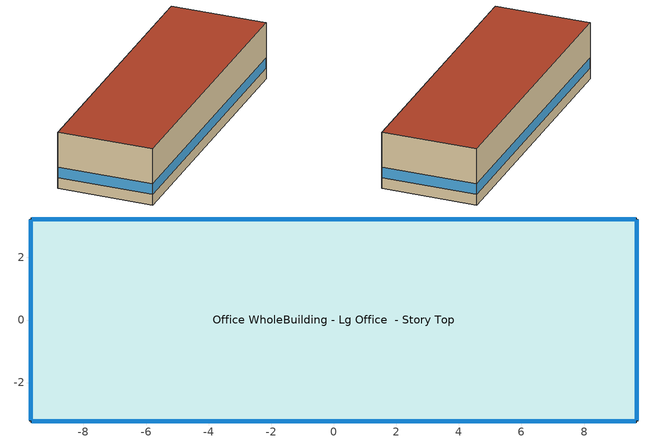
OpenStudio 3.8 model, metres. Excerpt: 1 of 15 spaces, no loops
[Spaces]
Office WholeBuilding - Lg Office  - Story Top
 floor adiabatic (Typical Interior Floor): -9.68,-3.23 -9.68,3.23 9.68,3.23 9.68,-3.23 z47.55
 wall outside: -9.68,3.23 -9.68,-3.23 9.68,-3.23 9.68,3.23 -9.68,3.23 z47.55:51.51
 window (Window U-0.91 SHGC 0.68): -9.68,3.2 -9.68,-3.2 / 9.66,3.23 -9.66,3.23 / -9.66,-3.23 9.66,-3.23 / 9.68,-3.2 9.68,3.2 z48.31:49.03
 roof outside: 9.68,-3.23 9.68,3.23 -9.68,3.23 -9.68,-3.23 z51.51
[Site]
Seward_AK_USA: Latitude {deg}=60.13; Longitude {deg}=-149.42; Time Zone {hr}=-9; Elevation {m}=7; Terrain=City
[Site:WaterMainsTemperature]
Calculation Method=Correlation; Annual Average Outdoor Air Temperature {C}=5.00333; Maximum Difference In Monthly Average Outdoor Air Temperatures {deltaC}=15.74
[SizingPeriod:DesignDay] Barometric Pressure {Pa}=101241; Rain Indicator=No; Snow Indicator=No; Day of Month=21; Daylight Saving Time Indicator=No; Humidity Condition Type=Wetbulb; Dry-Bulb Temperature Range Modifier Type=DefaultMultipliers
Name | Maximum Dry-Bulb Temperature {C} | Daily Dry-Bulb Temperature Range {deltaC} | Wind Speed {m/s} | Wind Direction {deg} | Month | Day Type | Wetbulb or DewPoint at Maximum Dry-Bulb {C} | Solar Model Indicator | ASHRAE Clear Sky Optical Depth for Beam Irradiance | ASHRAE Clear Sky Optical Depth for Diffuse Irradiance | Sky Clearness
Seward Ann Clg .4% Condns DB=>MWB 1 | 21.2 | 5.5 | 5.2 | 310 | 7 | SummerDesignDay | 13.8 | ASHRAETau | 0.312 | 2.389
Seward Ann Clg .4% Condns WB=>MDB 1 | 19 | 5.5 | 5.2 | 310 | 7 | SummerDesignDay | 15.1 | ASHRAETau | 0.312 | 2.389
Seward Ann Htg 99.6% Condns DB 1 | -16.2 | 0 | 8.8 | 20 | 1 | WinterDesignDay | -16.2 | ASHRAEClearSky |  |  | 0
Seward August .4% Condns DB=>MCWB 1 | 22.8 | 6 | 5.2 | 310 | 8 | SummerDesignDay | 15.2 | ASHRAETau | 0.317 | 2.43
Seward October .4% Condns DB=>MCWB 1 | 12.6 | 5.2 | 5.2 | 310 | 10 | SummerDesignDay | 8.9 | ASHRAETau | 0.304 | 2.396
Seward September .4% Condns DB=>MCWB 1 | 18.8 | 6 | 5.2 | 310 | 9 | SummerDesignDay | 12 | ASHRAETau | 0.308 | 2.462
[ClimateZones]
Climate Zone Institution Name 1=ASHRAE; Climate Zone Document Name 1=ANSI/ASHRAE Standard 169; Climate Zone Document Year 1=2006; Climate Zone Value 1=ASHRAE 169-2013-8A
[Building]
ComStock DOE Ref 1980-2004|LargeOffice: North Axis {deg}=180; Default Construction Set=ComStock DOE Ref 1980-2004 - Office - ASHRAE 169-2013-8A; Default Schedule Set=Building Default Schedule Set; Standards Building Type=Office
[Site:GroundTemperature:FCfactorMethod]
January Ground Temperature {C}=-3.1; February Ground Temperature {C}=-17.7; March Ground Temperature {C}=-19.3; April Ground Temperature {C}=-17.6; May Ground Temperature {C}=-15.4; June Ground Temperature {C}=-10.3; July Ground Temperature {C}=0.7; August Ground Temperature {C}=10.6; September Ground Temperature {C}=16; October Ground Temperature {C}=16.9; November Ground Temperature {C}=14.2; December Ground Temperature {C}=6.7
[DefaultConstructionSet]
ComStock DOE Ref 1980-2004 - Office - ASHRAE 169-2013-8A: Default Exterior Surface Constructions=Default Surface Constructions 1; Default Interior Surface Constructions=Default Surface Constructions 2; Default Ground Contact Surface Constructions=Default Surface Constructions 3; Default Exterior SubSurface Constructions=Default Sub Surface Constructions 1; Default Interior SubSurface Constructions=Default Sub Surface Constructions 2; Interior Partition Construction=Typical Interior Partition
[DefaultSurfaceConstructions]
Name | Floor Construction | Wall Construction | Roof Ceiling Construction
Default Surface Constructions 1 | Typical Insulated Exterior Mass Floor | Typical Insulated Exterior Mass Wall R-21.28 | Typical IEAD Roof R-32.26
Default Surface Constructions 2 | Typical Interior Floor | Typical Interior Wall | Typical Interior Ceiling
Default Surface Constructions 3 | Typical Insulated Carpeted 6in Slab Floor | Typical Insulated Basement Mass Wall R-15.87
[Construction]
Typical Insulated Exterior Mass Floor: Typical Insulation R-18.89, 4 in. Normalweight Concrete Floor, Typical Carpet Pad
Typical Insulated Exterior Mass Wall R-21.28: 1IN Stucco, 8IN CONCRETE HW RefBldg, Typical Insulation R-18.89, 1/2IN Gypsum
Typical IEAD Roof R-32.26: Roof Membrane, Typical Insulation R-31.14, Metal Roof Surface
Typical Interior Floor: 100mm Normalweight concrete floor, CP02 CARPET PAD
Typical Interior Wall: G01 13mm gypsum board, G01 13mm gypsum board
Typical Interior Ceiling: CP02 CARPET PAD, 100mm Normalweight concrete floor
Typical Insulated Carpeted 6in Slab Floor: 6 in. Normalweight Concrete Floor, Typical Carpet Pad
Typical Insulated Basement Mass Wall R-15.87: Typical Insulation R-14.32, 8 in. Concrete Block Basement Wall
U 0.52 SHGC 0.615 Simple Glazing Window U-0.52 SHGC 0.49: U 0.52 SHGC 0.615 Simple Glazing U-0.52 SHGC 0.49
U 0.52 SHGC 0.615 Simple Glazing Window U-0.52 SHGC 0.49 1: U 0.52 SHGC 0.615 Simple Glazing U-0.52 SHGC 0.49 1
Typical Insulated Metal Door: F08 Metal surface, Typical Insulation
U 0.88 SHGC 0.16 Sgl Ref-A-L Clr 6mm: REF A CLEAR LO 6MM
Typical Overhead Door: Typical Insulation
Typical Interior Window: Clear 3mm
Typical Interior Door; Typical Interior Partition: G05 25mm wood
InteriorFurnishings 1: Std Wood 6inch 1
Window U-0.91 SHGC 0.68: Simple Glazing Single - No LowE - Clear - Wood
[Material:NoMass] Roughness=Smooth; Thermal Absorptance=0.9; Solar Absorptance=0.7
Name | Thermal Resistance {m2-K/W} | Visible Absorptance
Typical Insulation R-18.89 | 3.32639 | 0.7
Typical Carpet Pad; CP02 CARPET PAD | 0.21648 | 0.8
Typical Insulation R-31.14 | 5.48422 | 0.7
Typical Insulation R-14.32 | 2.5224 | 0.7
Typical Insulation | 0.0282222 | 0.7
[Material] Thermal Absorptance=0.9
Name | Roughness | Thickness {m} | Conductivity {W/m-K} | Density {kg/m3} | Specific Heat {J/kg-K} | Solar Absorptance | Visible Absorptance
4 in. Normalweight Concrete Floor | MediumRough | 0.1016 | 2.31 | 2322 | 832 | 0.7 | 0.7
1IN Stucco | Smooth | 0.0253 | 0.6918 | 1858 | 837 | 0.7 | 0.92
8IN CONCRETE HW RefBldg | Rough | 0.2032 | 1.311 | 2240 | 836.8 | 0.7 | 0.7
1/2IN Gypsum | Smooth | 0.0127 | 0.16 | 784.9 | 830 | 0.4 | 0.4
Roof Membrane | VeryRough | 0.0095 | 0.16 | 1121.29 | 1460 | 0.7 | 0.7
Metal Roof Surface; F08 Metal surface | Smooth | 0.0008 | 45.28 | 7824 | 500 | 0.7 | 0.7
100mm Normalweight concrete floor | MediumRough | 0.1016 | 2.31045 | 2322 | 832.557 | 0.7 | 0.7
G01 13mm gypsum board | Smooth | 0.0127 | 0.160031 | 800.001 | 1090.73 | 0.7 | 0.5
6 in. Normalweight Concrete Floor | MediumRough | 0.1524 | 2.31 | 2322 | 832 | 0.7 | 0.7
8 in. Concrete Block Basement Wall | MediumRough | 0.2032 | 1.326 | 1842 | 912 | 0.7 | 0.7
G05 25mm wood | MediumSmooth | 0.0254 | 0.15 | 608 | 1630 | 0.5 | 0.5
Std Wood 6inch 1 | MediumSmooth | 0.15 | 0.12 | 540 | 1210 | 0.7 | 0.7
[DefaultSubSurfaceConstructions]
Name | Fixed Window Construction | Operable Window Construction | Door Construction | Glass Door Construction | Overhead Door Construction | Tubular Daylight Dome Construction | Tubular Daylight Diffuser Construction
Default Sub Surface Constructions 1 | U 0.52 SHGC 0.615 Simple Glazing Window U-0.52 SHGC 0.49 | U 0.52 SHGC 0.615 Simple Glazing Window U-0.52 SHGC 0.49 1 | Typical Insulated Metal Door | U 0.88 SHGC 0.16 Sgl Ref-A-L Clr 6mm | Typical Overhead Door | Typical Interior Window | Typical Interior Window
Default Sub Surface Constructions 2 | Typical Interior Window | Typical Interior Window | Typical Interior Door
[WindowMaterial:SimpleGlazingSystem]
Name | U-Factor {W/m2-K} | Solar Heat Gain Coefficient | Visible Transmittance
U 0.52 SHGC 0.615 Simple Glazing U-0.52 SHGC 0.49; U 0.52 SHGC 0.615 Simple Glazing U-0.52 SHGC 0.49 1 | 2.9527 | 0.49 | 0.41
Simple Glazing Single - No LowE - Clear - Wood | 5.16722 | 0.683 | 0.723
[WindowMaterial:Glazing] Optical Data Type=SpectralAverage; Infrared Transmittance at Normal Incidence=0; Front Side Infrared Hemispherical Emissivity=0.84; Conductivity {W/m-K}=0.9; Dirt Correction Factor for Solar and Visible Transmittance=1; Solar Diffusing=No
Name | Thickness {m} | Solar Transmittance at Normal Incidence | Front Side Solar Reflectance at Normal Incidence | Back Side Solar Reflectance at Normal Incidence | Visible Transmittance at Normal Incidence | Front Side Visible Reflectance at Normal Incidence | Back Side Visible Reflectance at Normal Incidence | Back Side Infrared Hemispherical Emissivity
REF A CLEAR LO 6MM | 0.006 | 0.066 | 0.341 | 0.493 | 0.08 | 0.41 | 0.37 | 0.4
Clear 3mm | 0.003 | 0.837 | 0.075 | 0.075 | 0.898 | 0.081 | 0.081 | 0.84
[SpaceType]
Office WholeBuilding - Lg Office - ComStock DOE Ref 1980-2004: Default Schedule Set=Office WholeBuilding - Lg Office Schedule Set; Design Specification Outdoor Air Object=Office WholeBuilding - Lg Office Ventilation; Standards Building Type=Office; Standards Space Type=WholeBuilding - Lg Office
[BuildingStory]
Story Top: Nominal Z Coordinate {m}=47.5488; Nominal Floor to Floor Height {m}=3.9624
[Space]
Office WholeBuilding - Lg Office  - Story Top: Space Type=Office WholeBuilding - Lg Office - ComStock DOE Ref 1980-2004; Building Story=Story Top; Thermal Zone=Zone Office WholeBuilding - Lg Office  - Story Top
[ThermalZone]
Zone Office WholeBuilding - Lg Office  - Story Top: Multiplier=1; Thermostat=Office WholeBuilding - Lg Office - ComStock DOE Ref 1980-2004 Thermostat 12; Use Ideal Air Loads=No
[Lights:Definition] Design Level Calculation Method=Watts/Area; Fraction Visible=0.2; Return Air Fraction=0
Name | Watts per Space Floor Area {W/m2} | Fraction Radiant
Office WholeBuilding - Lg Office - ComStock DOE Ref 1980-2004 General Lights Definition | 4.61388 | 0.365
Office WholeBuilding - Lg Office - ComStock DOE Ref 1980-2004 Wall Wash Lights Definition | 1.07152 | 0.165
[ElectricEquipment:Definition]
Office WholeBuilding - Lg Office Elec Equip Definition: Design Level Calculation Method=Watts/Area; Watts per Space Floor Area {W/m2}=8.07293; Fraction Latent=0; Fraction Radiant=0.5; Fraction Lost=0
[ElectricEquipment]
Office WholeBuilding - Lg Office Elec Equip: Electric Equipment Definition=Office WholeBuilding - Lg Office Elec Equip Definition; Space or SpaceType=Office WholeBuilding - Lg Office - ComStock DOE Ref 1980-2004; Schedule=Office BLDG_EQUIP_EndUseData BPR Adjusted
[DesignSpecification:OutdoorAir]
Office WholeBuilding - Lg Office Ventilation: Outdoor Air Method=Sum; Outdoor Air Flow per Person {m3/s-person}=0.00943895
[DefaultScheduleSet]
Name | Number of People Schedule | People Activity Level Schedule | Lighting Schedule | Electric Equipment Schedule | Infiltration Schedule | Hours of Operation Schedule
Office WholeBuilding - Lg Office Schedule Set | Large Office Bldg Occ | Large Office Activity | Office BLDG_LIGHT_EndUseData | Office BLDG_EQUIP_EndUseData | Large Office Infil Quarter On
Building Default Schedule Set |  |  |  |  |  | Building Hours of Operation NonResidential
[People:Definition]
Office WholeBuilding - Lg Office People Definition: Number of People Calculation Method=People/Area; People per Space Floor Area {person/m2}=0.0538196; Fraction Radiant=0.3
[People]
Office WholeBuilding - Lg Office People: People Definition=Office WholeBuilding - Lg Office People Definition; Space or SpaceType=Office WholeBuilding - Lg Office - ComStock DOE Ref 1980-2004; Work Efficiency Schedule=Work Efficiency Schedule; Clothing Insulation Schedule=Clothing Schedule; Air Velocity Schedule=Air Velocity Schedule; Multiplier=1
[Exterior:Lights:Definition]
Name | Design Level {W}
Parking Areas and Drives Def (W/ft^2) | 0.0414577
Building Facades Def (W/ft^2) | 0.2
Main Entries Def (W/ft) | 30
Other Doors Def (W/ft) | 20
[Exterior:Lights] Schedule=Always On Discrete; Control Option=AstronomicalClock
Name | Exterior Lights Definition | Multiplier
Parking Areas and Drives | Parking Areas and Drives Def (W/ft^2) | 28350
Building Facades | Building Facades Def (W/ft^2) | 2203.03
Main Entries | Main Entries Def (W/ft) | 8
Other Doors | Other Doors Def (W/ft) | 1.07692
[ThermostatSetpoint:DualSetpoint]
Office WholeBuilding - Lg Office - ComStock DOE Ref 1980-2004 Thermostat 12: Heating Setpoint Temperature Schedule=Large Office HtgSetp; Cooling Setpoint Temperature Schedule=Large Office ClgSetp
[AvailabilityManager:NightCycle] Applicability Schedule=Always On Discrete; Control Type=CycleOnAny; Thermostat Tolerance {deltaC}=1; Cycling Run Time {s}=1800
Availability Manager Night Cycle 1; Availability Manager Night Cycle 2; Availability Manager Night Cycle 3; Availability Manager Night Cycle 4; Availability Manager Night Cycle 5; Availability Manager Night Cycle 6; Availability Manager Night Cycle 7; Availability Manager Night Cycle 8; Availability Manager Night Cycle 9; Availability Manager Night Cycle 10; Availability Manager Night Cycle 11; Availability Manager Night Cycle 12; Availability Manager Night Cycle 13
[InternalMass:Definition]
Internal Mass Definition 2: Construction=InteriorFurnishings 1; Design Level Calculation Method=SurfaceArea/Area; Surface Area per Space Floor Area=2
[InternalMass]
Office WholeBuilding - Lg Office  - Story Top Mass: Internal Mass Definition=Internal Mass Definition 2; Space or SpaceType=Office WholeBuilding - Lg Office  - Story Top; Multiplier=1
[Lights] Space or SpaceType=Office WholeBuilding - Lg Office - ComStock DOE Ref 1980-2004; Schedule=Office BLDG_LIGHT_EndUseData BPR Adjusted; Fraction Replaceable=1
Name | Lights Definition
Office WholeBuilding - Lg Office - ComStock DOE Ref 1980-2004 General Lighting | Office WholeBuilding - Lg Office - ComStock DOE Ref 1980-2004 General Lights Definition
Office WholeBuilding - Lg Office - ComStock DOE Ref 1980-2004 Wall Wash Lighting | Office WholeBuilding - Lg Office - ComStock DOE Ref 1980-2004 Wall Wash Lights Definition
[SpaceInfiltration:DesignFlowRate] Space or SpaceType=Office WholeBuilding - Lg Office  - Story Top; Design Flow Rate Calculation Method=Flow/ExteriorArea; Flow per Exterior Surface Area {m3/s-m2}=0.00103321; Velocity Term Coefficient=0
Name | Schedule | Constant Term Coefficient | Temperature Term Coefficient | Velocity Squared Term Coefficient
Office WholeBuilding - Lg Office  - Story Top HVAC On Infiltration | Infiltration HVAC On Schedule | -0.0298 | 0.011 | 0.1311
Office WholeBuilding - Lg Office  - Story Top HVAC Off Infiltration | Infiltration HVAC Off Schedule | 0 | 0.0166 | 0.1046
[Schedule:Ruleset]
Name | Default Day Schedule | Summer Design Day Schedule | Winter Design Day Schedule
Clothing Schedule | Clothing Schedule Default Winter Clothes
Air Velocity Schedule | Air Velocity Schedule Default
Work Efficiency Schedule | Work Efficiency Schedule Default
Large Office Bldg Occ | Large Office Bldg Occ Default | Large Office Bldg Occ Summer Design Day | Large Office Bldg Occ Winter Design Day
Large Office Activity | Large Office Activity Default | Large Office Activity Summer Design Day | Large Office Activity Winter Design Day
Office BLDG_LIGHT_EndUseData | Office BLDG_LIGHT_EndUseData Default | Office BLDG_LIGHT_EndUseData Summer Design Day | Office BLDG_LIGHT_EndUseData Winter Design Day
Office BLDG_EQUIP_EndUseData | Office BLDG_EQUIP_EndUseData Default | Office BLDG_EQUIP_EndUseData Summer Design Day | Office BLDG_EQUIP_EndUseData Winter Design Day
Large Office Infil Quarter On | Large Office Infil Quarter On Default | Large Office Infil Quarter On Summer Design Day | Large Office Infil Quarter On Winter Design Day
Large Office HtgSetp | Large Office HtgSetp Default | Schedule Day 7 | Schedule Day 8
Large Office ClgSetp | Large Office ClgSetp Default | Schedule Day 4 | Schedule Day 5
Building Hours of Operation NonResidential | Building Hours of Operation NonResidential Default | Building Hours of Operation NonResidential Summer Design Day | Building Hours of Operation NonResidential Winter Design Day
Office BLDG_LIGHT_EndUseData BPR Adjusted | Office BLDG_LIGHT_EndUseData Default 1 | Office BLDG_LIGHT_EndUseData Summer Design Day 1 | Office BLDG_LIGHT_EndUseData Winter Design Day 1
Office BLDG_EQUIP_EndUseData BPR Adjusted | Office BLDG_EQUIP_EndUseData Default 1 | Office BLDG_EQUIP_EndUseData Summer Design Day 1 | Office BLDG_EQUIP_EndUseData Winter Design Day 1
[Schedule:Day]
Clothing Schedule Default Winter Clothes; Office BLDG_LIGHT_EndUseData Summer Design Day; Office BLDG_EQUIP_EndUseData Summer Design Day; Large Office Infil Quarter On Sun Day; Building Hours of Operation NonResidential Winter Design Day; Building Hours of Operation NonResidential Summer Design Day; Office BLDG_LIGHT_EndUseData Summer Design Day 1; Office BLDG_EQUIP_EndUseData Summer Design Day 1: 24, 0, 1
Clothing Schedule Summer Clothes: 24, 0, 0.5
Air Velocity Schedule Default: 24, 0, 0.2
Work Efficiency Schedule Default; Large Office Bldg Occ Winter Design Day; Office BLDG_LIGHT_EndUseData Winter Design Day; Office BLDG_EQUIP_EndUseData Winter Design Day; Office BLDG_LIGHT_EndUseData Winter Design Day 1; Office BLDG_EQUIP_EndUseData Winter Design Day 1: 24, 0, 0
Large Office Bldg Occ Default: Average, 5, 30, 0, 5, 45, 0.025, 6, 0, 0.05, 6, 15, 0.075, 6, 30, 0.1, 6, 45, 0.125, 7, 0, 0.15, 7, 15, 0.175, 7, 30, 0.2, 7, 45, 0.3875, 8, 0, 0.575, 8, 15, 0.7625, 8, 30, 0.95, 10, 15, 0.95, 10, 30, 0.8375, 10, 45, 0.725, 11, 0, 0.6125, 11, 15, 0.5, 11, 30, 0.6125, 11, 45, 0.725, 12, 0, 0.8375, 12, 15, 0.95, 15, 7, 0.95, 15, 22, 0.614286, 15, 37, 0.528571, 15, 52, 0.442857, 16, 0, 0.4, 16, 30, 0.4, 16, 45, 0.3625, 17, 0, 0.325, 17, 15, 0.2875, 17, 30, 0.25, 17, 45, 0.2125, 18, 0, 0.175, 18, 15, 0.1375, 18, 30, 0.1, 18, 45, 0.09375, 19, 0, 0.0875, 19, 15, 0.08125, 19, 30, 0.075, 19, 45, 0.06875, 20, 0, 0.0625, 20, 15, 0.05625, 20, 30, 0.05, 20, 45, 0.04375, 21, 0, 0.0375, 21, 15, 0.03125, 21, 30, 0.025, 21, 45, 0.01875, 22, 0, 0.0125, 22, 15, 0.00625, 22, 30, 0, 24, 0, 0
Large Office Bldg Occ Sat Day: Average, 2, 0, 0, 2, 15, 0.0125, 2, 30, 0.025, 2, 45, 0.0375, 3, 0, 0.05, 3, 15, 0.0625, 3, 30, 0.075, 3, 45, 0.0875, 4, 0, 0.1, 4, 15, 0.15, 4, 30, 0.2, 4, 45, 0.25, 5, 0, 0.3, 5, 15, 0.35, 5, 30, 0.4, 5, 45, 0.45, 6, 0, 0.5, 13, 45, 0.5, 14, 0, 0.486207, 14, 15, 0.472414, 14, 30, 0.458621, 14, 45, 0.444828, 15, 0, 0.431034, 15, 15, 0.417241, 15, 30, 0.403448, 15, 45, 0.389655, 16, 0, 0.375862, 16, 15, 0.362069, 16, 30, 0.348276, 16, 45, 0.334483, 17, 0, 0.32069, 17, 15, 0.306897, 17, 30, 0.293103, 17, 45, 0.27931, 18, 0, 0.265517, 18, 15, 0.251724, 18, 30, 0.237931, 18, 45, 0.224138, 19, 0, 0.210345, 19, 15, 0.196552, 19, 30, 0.182759, 19, 45, 0.168966, 20, 0, 0.155172, 20, 15, 0.141379, 20, 30, 0.127586, 20, 45, 0.113793, 21, 0, 0.1, 21, 15, 0.0916667, 21, 30, 0.0833333, 21, 45, 0.075, 22, 0, 0.0666667, 22, 15, 0.0583333, 22, 30, 0.05, 22, 45, 0.0416667, 23, 0, 0.0333333, 23, 15, 0.025, 23, 30, 0.0166667, 23, 45, 0.00833333, 24, 0, 0
Large Office Bldg Occ Summer Design Day: 6, 0, 0, 22, 0, 1, 24, 0, 0.05
Large Office Bldg Occ WntrDsn|Sun Day: Average, 5, 0, 0, 24, 0, 0
Large Office Activity Default; autogen Large Office Activity 0_day_sch; autogen Large Office Activity 1_day_sch: Average, 24, 0, 120
Large Office Activity Winter Design Day; Large Office Activity Summer Design Day: 24, 0, 120
Office BLDG_LIGHT_EndUseData Default: Average, 0, 15, 0.0349656, 0, 30, 0.0351593, 0, 45, 0.035353, 1, 0, 0.0355467, 1, 15, 0.0357404, 1, 30, 0.0359341, 1, 45, 0.0361279, 2, 0, 0.0363216, 2, 15, 0.0365153, 2, 30, 0.036709, 2, 45, 0.0401453, 3, 0, 0.0435815, 3, 15, 0.0470177, 3, 30, 0.050454, 3, 45, 0.0476587, 4, 0, 0.0448635, 4, 15, 0.0420683, 4, 30, 0.039273, 4, 45, 0.0396248, 5, 0, 0.0399765, 5, 15, 0.0403283, 5, 30, 0.04068, 5, 45, 0.0519527, 6, 0, 0.0632255, 6, 15, 0.0744983, 6, 30, 0.085771, 6, 45, 0.111016, 7, 0, 0.136262, 7, 15, 0.161507, 7, 30, 0.186752, 7, 45, 0.275585, 8, 0, 0.364419, 8, 15, 0.453253, 8, 30, 0.542086, 8, 45, 0.599833, 9, 0, 0.657579, 9, 15, 0.715326, 9, 30, 0.773073, 9, 45, 0.793114, 10, 0, 0.813154, 10, 15, 0.833195, 10, 22, 0.843215, 10, 37, 0.84084, 10, 52, 0.831679, 11, 7, 0.822519, 11, 15, 0.817939, 11, 30, 0.805464, 11, 45, 0.792989, 12, 0, 0.780514, 12, 15, 0.768039, 12, 30, 0.774076, 12, 45, 0.780114, 13, 0, 0.786151, 13, 15, 0.792188, 13, 30, 0.785442, 13, 45, 0.778695, 14, 0, 0.771949, 14, 15, 0.765202, 14, 30, 0.731357, 14, 45, 0.697513, 15, 0, 0.663668, 15, 7, 0.646746, 15, 22, 0.252883, 15, 37, 0.205881, 15, 52, 0.15888, 16, 0, 0.135379, 16, 15, 0.124392, 16, 30, 0.113405, 16, 45, 0.102417, 17, 0, 0.09143, 17, 15, 0.090147, 17, 30, 0.088864, 17, 45, 0.087581, 18, 0, 0.086298, 18, 15, 0.0865627, 18, 30, 0.0868275, 18, 45, 0.0870922, 19, 0, 0.087357, 19, 15, 0.0872172, 19, 30, 0.0870775, 19, 45, 0.0869377, 20, 0, 0.086798, 20, 15, 0.0785857, 20, 30, 0.0703735, 20, 45, 0.0621613, 21, 0, 0.053949, 21, 15, 0.0527953, 21, 30, 0.0516415, 21, 45, 0.0504877, 22, 0, 0.049334, 22, 15, 0.0454997, 22, 30, 0.0416655, 22, 45, 0.0378312, 23, 0, 0.033997, 23, 15, 0.0341907, 23, 30, 0.0343844, 23, 45, 0.0345781, 24, 0, 0.0347719
Office BLDG_LIGHT_EndUseData Sat Day: Average, 0, 15, 0.0729697, 0, 30, 0.0728332, 0, 45, 0.0726967, 1, 0, 0.0725602, 1, 15, 0.0725451, 1, 30, 0.0725301, 1, 45, 0.0725151, 2, 0, 0.0614451, 2, 15, 0.0618381, 2, 30, 0.0622311, 2, 45, 0.0626241, 3, 0, 0.0630171, 3, 15, 0.0634101, 3, 30, 0.0638031, 3, 45, 0.0629319, 4, 0, 0.0620607, 4, 15, 0.0611895, 4, 30, 0.0603182, 4, 45, 0.0615227, 5, 0, 0.0627271, 5, 15, 0.0639316, 5, 30, 0.065136, 5, 45, 0.0677132, 6, 0, 0.0702904, 6, 15, 0.0728675, 6, 30, 0.0754447, 6, 45, 0.076124, 7, 0, 0.0768032, 7, 15, 0.0774824, 7, 30, 0.0781616, 7, 45, 0.0788409, 8, 0, 0.0795201, 8, 15, 0.0801993, 8, 30, 0.0808785, 8, 45, 0.0815578, 9, 0, 0.082237, 9, 15, 0.0829162, 9, 30, 0.0835954, 9, 45, 0.0842747, 10, 0, 0.0849539, 10, 15, 0.0856331, 10, 30, 0.0863123, 10, 45, 0.0869915, 11, 0, 0.0876708, 11, 15, 0.08835, 11, 30, 0.0890292, 11, 45, 0.0897084, 12, 0, 0.0583105, 12, 15, 0.0583287, 12, 30, 0.058347, 12, 45, 0.0583652, 13, 0, 0.0583834, 13, 15, 0.0584017, 13, 30, 0.0584199, 13, 45, 0.0897084, 14, 0, 0.0895433, 14, 15, 0.0893782, 14, 30, 0.0892131, 14, 45, 0.0890479, 15, 0, 0.0888828, 15, 15, 0.0887177, 15, 30, 0.0885525, 15, 45, 0.0883874, 16, 0, 0.0882223, 16, 15, 0.0880572, 16, 30, 0.087892, 16, 45, 0.0877269, 17, 0, 0.0875618, 17, 15, 0.0873966, 17, 30, 0.0872315, 17, 45, 0.0870664, 18, 0, 0.0869012, 18, 15, 0.0867361, 18, 30, 0.086571, 18, 45, 0.0864059, 19, 0, 0.0862407, 19, 15, 0.0839171, 19, 30, 0.0815934, 19, 45, 0.0792697, 20, 0, 0.076946, 20, 15, 0.0765418, 20, 30, 0.0761376, 20, 45, 0.0757334, 21, 0, 0.0753292, 21, 15, 0.0753076, 21, 30, 0.0752859, 21, 45, 0.0752643, 22, 0, 0.0752426, 22, 15, 0.074558, 22, 30, 0.0738733, 22, 45, 0.0731886, 23, 0, 0.0725039, 23, 15, 0.0726545, 23, 30, 0.0728051, 23, 45, 0.0729556, 24, 0, 0.0725001
Office BLDG_LIGHT_EndUseData Sun Day: Average, 0, 15, 0.063293, 0, 30, 0.0633474, 0, 45, 0.0634351, 1, 0, 0.0635227, 1, 15, 0.0636104, 1, 30, 0.0636981, 1, 45, 0.0637337, 2, 0, 0.0637693, 2, 15, 0.0638049, 2, 30, 0.0638405, 2, 45, 0.0638424, 3, 0, 0.0638443, 3, 15, 0.0638462, 3, 30, 0.063848, 3, 45, 0.0590381, 4, 0, 0.0542281, 4, 15, 0.0494181, 4, 30, 0.0446082, 4, 45, 0.0446483, 5, 0, 0.0446884, 5, 15, 0.0447285, 5, 30, 0.0447686, 5, 45, 0.044401, 6, 0, 0.0440333, 6, 15, 0.0436657, 6, 30, 0.0432981, 6, 45, 0.0433629, 7, 0, 0.0434277, 7, 15, 0.0434925, 7, 30, 0.0435573, 7, 45, 0.0436061, 8, 0, 0.0436549, 8, 15, 0.0437038, 8, 30, 0.0437526, 8, 45, 0.0432045, 9, 0, 0.0426564, 9, 15, 0.0421083, 9, 30, 0.0415602, 9, 45, 0.0416805, 10, 0, 0.0418008, 10, 15, 0.0419211, 10, 30, 0.0420415, 10, 45, 0.0636453, 11, 0, 0.0636536, 11, 15, 0.063662, 11, 30, 0.0636704, 11, 45, 0.0636788, 12, 0, 0.0636872, 12, 15, 0.0636956, 12, 30, 0.063704, 12, 45, 0.0637123, 13, 0, 0.0637207, 13, 15, 0.0637291, 13, 30, 0.0637375, 13, 45, 0.0637459, 14, 0, 0.0637543, 14, 15, 0.0637627, 14, 30, 0.063771, 14, 45, 0.0637794, 15, 0, 0.0637878, 15, 15, 0.0637962, 15, 30, 0.0638046, 15, 45, 0.063813, 16, 0, 0.0638214, 16, 15, 0.0638297, 16, 30, 0.0638381, 16, 45, 0.0638465, 17, 0, 0.0638549, 17, 15, 0.0638633, 17, 30, 0.0638717, 17, 45, 0.0638801, 18, 0, 0.0638884, 18, 15, 0.0638968, 18, 30, 0.0639052, 18, 45, 0.0639136, 19, 0, 0.063922, 19, 15, 0.0639304, 19, 30, 0.0639388, 19, 45, 0.0632904, 20, 0, 0.062642, 20, 15, 0.0619937, 20, 30, 0.0613453, 20, 45, 0.0619392, 21, 0, 0.0625331, 21, 15, 0.063127, 21, 30, 0.0637209, 21, 45, 0.060956, 22, 0, 0.058191, 22, 15, 0.0554261, 22, 30, 0.0526611, 22, 45, 0.0538095, 23, 0, 0.0549578, 23, 15, 0.0561062, 23, 30, 0.0572546, 23, 45, 0.0587778, 24, 0, 0.060301
Office BLDG_EQUIP_EndUseData Default: Average, 0, 15, 0.580457, 0, 30, 0.580429, 0, 45, 0.5804, 1, 0, 0.580371, 1, 15, 0.580343, 1, 30, 0.580314, 1, 45, 0.580286, 2, 0, 0.580257, 2, 15, 0.580229, 2, 30, 0.5802, 2, 45, 0.575925, 3, 0, 0.57165, 3, 15, 0.567375, 3, 30, 0.5631, 3, 45, 0.559075, 4, 0, 0.55505, 4, 15, 0.551025, 4, 30, 0.547, 4, 45, 0.544575, 5, 0, 0.54215, 5, 15, 0.539725, 5, 30, 0.5373, 5, 45, 0.537625, 6, 0, 0.53795, 6, 15, 0.538275, 6, 30, 0.5386, 6, 45, 0.55345, 7, 0, 0.5683, 7, 15, 0.58315, 7, 30, 0.598, 7, 45, 0.6198, 8, 0, 0.6416, 8, 15, 0.6634, 8, 30, 0.6852, 8, 45, 0.7091, 9, 0, 0.733, 9, 15, 0.7569, 9, 30, 0.7808, 9, 45, 0.804971, 10, 0, 0.829143, 10, 15, 0.853314, 10, 22, 0.8654, 10, 37, 0.885329, 10, 52, 0.883957, 11, 7, 0.882586, 11, 15, 0.8819, 11, 30, 0.8666, 11, 45, 0.8513, 12, 0, 0.836, 12, 15, 0.8207, 12, 30, 0.8107, 12, 45, 0.8007, 13, 0, 0.7907, 13, 15, 0.7807, 13, 30, 0.76935, 13, 45, 0.758, 14, 0, 0.74665, 14, 15, 0.7353, 14, 30, 0.7167, 14, 45, 0.6981, 15, 0, 0.6795, 15, 7, 0.6702, 15, 22, 0.593714, 15, 37, 0.582629, 15, 52, 0.571543, 16, 0, 0.566, 16, 15, 0.568025, 16, 30, 0.57005, 16, 45, 0.572075, 17, 0, 0.5741, 17, 15, 0.58375, 17, 30, 0.5934, 17, 45, 0.60305, 18, 0, 0.6127, 18, 15, 0.6241, 18, 30, 0.6355, 18, 45, 0.6469, 19, 0, 0.6583, 19, 15, 0.662075, 19, 30, 0.66585, 19, 45, 0.669625, 20, 0, 0.6734, 20, 15, 0.659798, 20, 30, 0.646195, 20, 45, 0.632593, 21, 0, 0.61899, 21, 15, 0.599167, 21, 30, 0.579345, 21, 45, 0.559523, 22, 0, 0.5397, 22, 15, 0.549925, 22, 30, 0.56015, 22, 45, 0.570375, 23, 0, 0.5806, 23, 15, 0.580571, 23, 30, 0.580543, 23, 45, 0.580514, 24, 0, 0.580486
Office BLDG_EQUIP_EndUseData Sat Day: Average, 0, 15, 0.545236, 0, 30, 0.543852, 0, 45, 0.542468, 1, 0, 0.541084, 1, 15, 0.539701, 1, 30, 0.538317, 1, 45, 0.536933, 2, 0, 0.535549, 2, 15, 0.534166, 2, 30, 0.532782, 2, 45, 0.531398, 3, 0, 0.530014, 3, 15, 0.528631, 3, 30, 0.527247, 3, 45, 0.514419, 4, 0, 0.501591, 4, 15, 0.488764, 4, 30, 0.475936, 4, 45, 0.426457, 5, 0, 0.376979, 5, 15, 0.3275, 5, 30, 0.278022, 5, 45, 0.222391, 6, 0, 0.166761, 6, 15, 0.11113, 6, 30, 0.0554997, 6, 45, 0.0528568, 7, 0, 0.050214, 7, 15, 0.0475712, 7, 30, 0.0449283, 7, 45, 0.0422855, 8, 0, 0.0396426, 8, 15, 0.0369998, 8, 30, 0.0343569, 8, 45, 0.0317141, 9, 0, 0.0290713, 9, 15, 0.0264284, 9, 30, 0.0237856, 9, 45, 0.0211427, 10, 0, 0.0184999, 10, 15, 0.0158571, 10, 30, 0.0132142, 10, 45, 0.0105714, 11, 0, 0.00792853, 11, 15, 0.00528568, 11, 30, 0.00264284, 11, 45, 0, 12, 0, 0.011257, 12, 15, 0.022514, 12, 30, 0.033771, 12, 45, 0.045028, 13, 0, 0.0623062, 13, 15, 0.0795844, 13, 30, 0.0968626, 13, 45, 0.114141, 14, 0, 0.116784, 14, 15, 0.119427, 14, 30, 0.122069, 14, 45, 0.124712, 15, 0, 0.127355, 15, 15, 0.129998, 15, 30, 0.132641, 15, 45, 0.135284, 16, 0, 0.137926, 16, 15, 0.140569, 16, 30, 0.143212, 16, 45, 0.145855, 17, 0, 0.148498, 17, 15, 0.151141, 17, 30, 0.153783, 17, 45, 0.156426, 18, 0, 0.159069, 18, 15, 0.161712, 18, 30, 0.164355, 18, 45, 0.166998, 19, 0, 0.169641, 19, 15, 0.196998, 19, 30, 0.224355, 19, 45, 0.251712, 20, 0, 0.279069, 20, 15, 0.279593, 20, 30, 0.280116, 20, 45, 0.28064, 21, 0, 0.281163, 21, 15, 0.277237, 21, 30, 0.27331, 21, 45, 0.269383, 22, 0, 0.265456, 22, 15, 0.279985, 22, 30, 0.294515, 22, 45, 0.309044, 23, 0, 0.323574, 23, 15, 0.354858, 23, 30, 0.386142, 23, 45, 0.417426, 24, 0, 0.44871
Office BLDG_EQUIP_EndUseData Sun Day: Average, 0, 15, 0.0416449, 0, 30, 0.31276, 0, 45, 0.359443, 1, 0, 0.406126, 1, 15, 0.45281, 1, 30, 0.499493, 1, 45, 0.534195, 2, 0, 0.568896, 2, 15, 0.603598, 2, 30, 0.6383, 2, 45, 0.63759, 3, 0, 0.63688, 3, 15, 0.63617, 3, 30, 0.63546, 3, 45, 0.569722, 4, 0, 0.503984, 4, 15, 0.438245, 4, 30, 0.372507, 4, 45, 0.383397, 5, 0, 0.394287, 5, 15, 0.405177, 5, 30, 0.416067, 5, 45, 0.395831, 6, 0, 0.375596, 6, 15, 0.355361, 6, 30, 0.335125, 6, 45, 0.340805, 7, 0, 0.346485, 7, 15, 0.352166, 7, 30, 0.357846, 7, 45, 0.370803, 8, 0, 0.383761, 8, 15, 0.396719, 8, 30, 0.409676, 8, 45, 0.416777, 9, 0, 0.423877, 9, 15, 0.430977, 9, 30, 0.438077, 9, 45, 0.431953, 10, 0, 0.425829, 10, 15, 0.419705, 10, 30, 0.413581, 10, 45, 0.0462326, 11, 0, 0.0463419, 11, 15, 0.0464511, 11, 30, 0.0465603, 11, 45, 0.0466696, 12, 0, 0.0467788, 12, 15, 0.046888, 12, 30, 0.0469973, 12, 45, 0.0471065, 13, 0, 0.0472157, 13, 15, 0.047325, 13, 30, 0.0474342, 13, 45, 0.0475434, 14, 0, 0.0476527, 14, 15, 0.0477619, 14, 30, 0.0478711, 14, 45, 0.0479804, 15, 0, 0.0480896, 15, 15, 0.0481988, 15, 30, 0.0483081, 15, 45, 0.0484173, 16, 0, 0.0485265, 16, 15, 0.0486358, 16, 30, 0.048745, 16, 45, 0.0488542, 17, 0, 0.0489635, 17, 15, 0.0490727, 17, 30, 0.0491819, 17, 45, 0.0492912, 18, 0, 0.0494004, 18, 15, 0.0495096, 18, 30, 0.0496189, 18, 45, 0.0497281, 19, 0, 0.0498373, 19, 15, 0.0499466, 19, 30, 0.0500558, 19, 45, 0.0386069, 20, 0, 0.0271579, 20, 15, 0.015709, 20, 30, 0.00426007, 20, 45, 0.00319505, 21, 0, 0.00213003, 21, 15, 0.00106502, 21, 30, 0, 21, 45, 0.0113602, 22, 0, 0.0227204, 22, 15, 0.0340805, 22, 30, 0.0454407, 22, 45, 0.0700248, 23, 0, 0.094609, 23, 15, 0.119193, 23, 30, 0.143777, 23, 45, 0.186023, 24, 0, 0.228269
Large Office Infil Quarter On Default; Large Office Infil Quarter On Summer Design Day: 6, 0, 1, 22, 0, 0.25, 24, 0, 1
Large Office Infil Quarter On Winter Design Day; Large Office Infil Quarter On WntrDsn|Sat Day: 6, 0, 1, 18, 0, 0.25, 24, 0, 1
Large Office HtgSetp Default: Average, 6, 0, 18.3333, 19, 30, 20, 24, 0, 18.3333
Large Office HtgSetp Sat Day: Average, 3, 0, 18.3333, 23, 30, 20, 24, 0, 18.3333
Large Office HtgSetp SmrDsn|Sun Day: Average, 5, 0, 18.3333, 24, 0, 18.3333
Large Office ClgSetp Default: Average, 6, 0, 26.1111, 19, 30, 23.3333, 24, 0, 26.1111
Large Office ClgSetp Sat Day: Average, 3, 0, 26.1111, 23, 30, 23.3333, 24, 0, 26.1111
Large Office ClgSetp WntrDsn|Sun Day: Average, 5, 0, 26.1111, 24, 0, 26.1111
Building Hours of Operation NonResidential Default: 8, 0, 0, 17, 30, 1, 24, 0, 0
Building Hours of Operation NonResidential Saturday; Building Hours of Operation NonResidential Sunday: 5, 0, 0, 19, 30, 1, 24, 0, 0
Office BLDG_LIGHT_EndUseData Default 1: No, 0, 15, 0.506333, 0, 30, 0.506413, 0, 45, 0.506494, 1, 0, 0.506575, 1, 15, 0.506656, 1, 30, 0.506736, 1, 45, 0.506817, 2, 0, 0.506898, 2, 15, 0.506979, 2, 30, 0.507059, 2, 45, 0.508492, 3, 0, 0.509924, 3, 15, 0.511356, 3, 30, 0.512788, 3, 45, 0.511623, 4, 0, 0.510458, 4, 15, 0.509293, 4, 30, 0.508128, 4, 45, 0.508275, 5, 0, 0.508421, 5, 15, 0.508568, 5, 30, 0.508715, 5, 45, 0.513413, 6, 0, 0.518112, 6, 15, 0.52281, 6, 30, 0.527509, 6, 45, 0.538031, 7, 0, 0.548553, 7, 15, 0.559076, 7, 30, 0.569598, 7, 45, 0.606624, 8, 0, 0.64365, 8, 15, 0.680677, 8, 30, 0.717703, 8, 45, 0.741772, 9, 0, 0.765841, 9, 15, 0.78991, 9, 30, 0.813979, 9, 45, 0.822332, 10, 0, 0.830685, 10, 15, 0.839038, 10, 22, 0.843215, 10, 37, 0.842225, 10, 52, 0.838407, 11, 7, 0.834589, 11, 15, 0.83268, 11, 30, 0.82748, 11, 45, 0.822281, 12, 0, 0.817081, 12, 15, 0.811881, 12, 30, 0.814398, 12, 45, 0.816914, 13, 0, 0.81943, 13, 15, 0.821947, 13, 30, 0.819135, 13, 45, 0.816323, 14, 0, 0.813511, 14, 15, 0.810699, 14, 30, 0.796592, 14, 45, 0.782486, 15, 0, 0.768379, 15, 7, 0.761326, 15, 22, 0.597162, 15, 37, 0.577571, 15, 52, 0.557981, 16, 0, 0.548186, 16, 15, 0.543606, 16, 30, 0.539026, 16, 45, 0.534447, 17, 0, 0.529867, 17, 15, 0.529333, 17, 30, 0.528798, 17, 45, 0.528263, 18, 0, 0.527728, 18, 15, 0.527839, 18, 30, 0.527949, 18, 45, 0.528059, 19, 0, 0.52817, 19, 15, 0.528111, 19, 30, 0.528053, 19, 45, 0.527995, 20, 0, 0.527937, 20, 15, 0.524514, 20, 30, 0.521091, 20, 45, 0.517668, 21, 0, 0.514245, 21, 15, 0.513764, 21, 30, 0.513283, 21, 45, 0.512802, 22, 0, 0.512322, 22, 15, 0.510723, 22, 30, 0.509125, 22, 45, 0.507527, 23, 0, 0.505929, 23, 15, 0.50601, 23, 30, 0.50609, 23, 45, 0.506171, 24, 0, 0.506252
Office BLDG_EQUIP_EndUseData Default 1: No, 0, 15, 0.109785, 0, 30, 0.109712, 0, 45, 0.109639, 1, 0, 0.109567, 1, 15, 0.109494, 1, 30, 0.109421, 1, 45, 0.109349, 2, 0, 0.109276, 2, 15, 0.109203, 2, 30, 0.109131, 2, 45, 0.0982558, 3, 0, 0.0873809, 3, 15, 0.076506, 3, 30, 0.065631, 3, 45, 0.0553921, 4, 0, 0.0451531, 4, 15, 0.0349142, 4, 30, 0.0246752, 4, 45, 0.0185064, 5, 0, 0.0123376, 5, 15, 0.00616881, 5, 30, 0, 5, 45, 0.000826748, 6, 0, 0.0016535, 6, 15, 0.00248024, 6, 30, 0.00330699, 6, 45, 0.041083, 7, 0, 0.078859, 7, 15, 0.116635, 7, 30, 0.154411, 7, 45, 0.209867, 8, 0, 0.265322, 8, 15, 0.320778, 8, 30, 0.376234, 8, 45, 0.437031, 9, 0, 0.497829, 9, 15, 0.558627, 9, 30, 0.619425, 9, 45, 0.680913, 10, 0, 0.742401, 10, 15, 0.803889, 10, 22, 0.834633, 10, 37, 0.885329, 10, 52, 0.88184, 11, 7, 0.878351, 11, 15, 0.876607, 11, 30, 0.837686, 11, 45, 0.798765, 12, 0, 0.759845, 12, 15, 0.720924, 12, 30, 0.695486, 12, 45, 0.670047, 13, 0, 0.644609, 13, 15, 0.61917, 13, 30, 0.590298, 13, 45, 0.561425, 14, 0, 0.532553, 14, 15, 0.50368, 14, 30, 0.456365, 14, 45, 0.409049, 15, 0, 0.361734, 15, 7, 0.338076, 15, 22, 0.143509, 15, 37, 0.115309, 15, 52, 0.0871083, 16, 0, 0.0730082, 16, 15, 0.0781594, 16, 30, 0.0833107, 16, 45, 0.088462, 17, 0, 0.0936133, 17, 15, 0.118161, 17, 30, 0.142709, 17, 45, 0.167257, 18, 0, 0.191805, 18, 15, 0.220805, 18, 30, 0.249805, 18, 45, 0.278805, 19, 0, 0.307804, 19, 15, 0.317407, 19, 30, 0.32701, 19, 45, 0.336613, 20, 0, 0.346216, 20, 15, 0.311614, 20, 30, 0.277011, 20, 45, 0.242409, 21, 0, 0.207806, 21, 15, 0.157381, 21, 30, 0.106956, 21, 45, 0.0565305, 22, 0, 0.00610521, 22, 15, 0.032116, 22, 30, 0.0581267, 22, 45, 0.0841375, 23, 0, 0.110148, 23, 15, 0.110076, 23, 30, 0.110003, 23, 45, 0.10993, 24, 0, 0.109857
Schedule Day 4; Schedule Day 5: 24, 0, 23.3333
Schedule Day 7; Schedule Day 8: 24, 0, 20
[Schedule:Rule]
Schedule Rule 3: Schedule Ruleset=Clothing Schedule; Rule Order=0; Day Schedule=Clothing Schedule Summer Clothes; Date Specification Type=DateRange; Start Month=5; Start Day=1; End Month=9; End Day=30
Schedule Rule 4: Schedule Ruleset=Large Office Bldg Occ; Rule Order=1; Day Schedule=Large Office Bldg Occ Sat Day; Date Specification Type=DateRange; Start Month=1; Start Day=1; End Month=12; End Day=31; Apply Saturday=Yes
Schedule Rule 5: Schedule Ruleset=Large Office Bldg Occ; Rule Order=0; Day Schedule=Large Office Bldg Occ WntrDsn|Sun Day; Date Specification Type=DateRange; Start Month=1; Start Day=1; End Month=12; End Day=31; Apply Sunday=Yes
Schedule Rule 7: Schedule Ruleset=Office BLDG_LIGHT_EndUseData; Rule Order=1; Day Schedule=Office BLDG_LIGHT_EndUseData Sat Day; Date Specification Type=DateRange; Start Month=1; Start Day=1; End Month=12; End Day=31; Apply Saturday=Yes
Schedule Rule 8: Schedule Ruleset=Office BLDG_LIGHT_EndUseData; Rule Order=0; Day Schedule=Office BLDG_LIGHT_EndUseData Sun Day; Date Specification Type=DateRange; Start Month=1; Start Day=1; End Month=12; End Day=31; Apply Sunday=Yes
Schedule Rule 10: Schedule Ruleset=Office BLDG_EQUIP_EndUseData; Rule Order=1; Day Schedule=Office BLDG_EQUIP_EndUseData Sat Day; Date Specification Type=DateRange; Start Month=1; Start Day=1; End Month=12; End Day=31; Apply Saturday=Yes
Schedule Rule 11: Schedule Ruleset=Office BLDG_EQUIP_EndUseData; Rule Order=0; Day Schedule=Office BLDG_EQUIP_EndUseData Sun Day; Date Specification Type=DateRange; Start Month=1; Start Day=1; End Month=12; End Day=31; Apply Sunday=Yes
Schedule Rule 12: Schedule Ruleset=Large Office Infil Quarter On; Rule Order=1; Day Schedule=Large Office Infil Quarter On Sun Day; Date Specification Type=DateRange; Start Month=1; Start Day=1; End Month=12; End Day=31; Apply Sunday=Yes
Schedule Rule 13: Schedule Ruleset=Large Office Infil Quarter On; Rule Order=0; Day Schedule=Large Office Infil Quarter On WntrDsn|Sat Day; Date Specification Type=DateRange; Start Month=1; Start Day=1; End Month=12; End Day=31; Apply Saturday=Yes
Schedule Rule 16: Schedule Ruleset=Large Office HtgSetp; Rule Order=1; Day Schedule=Large Office HtgSetp Sat Day; Date Specification Type=DateRange; Start Month=1; Start Day=1; End Month=12; End Day=31; Apply Saturday=Yes
Schedule Rule 17: Schedule Ruleset=Large Office HtgSetp; Rule Order=0; Day Schedule=Large Office HtgSetp SmrDsn|Sun Day; Date Specification Type=DateRange; Start Month=1; Start Day=1; End Month=12; End Day=31; Apply Sunday=Yes
Schedule Rule 18: Schedule Ruleset=Large Office ClgSetp; Rule Order=1; Day Schedule=Large Office ClgSetp Sat Day; Date Specification Type=DateRange; Start Month=1; Start Day=1; End Month=12; End Day=31; Apply Saturday=Yes
Schedule Rule 19: Schedule Ruleset=Large Office ClgSetp; Rule Order=0; Day Schedule=Large Office ClgSetp WntrDsn|Sun Day; Date Specification Type=DateRange; Start Month=1; Start Day=1; End Month=12; End Day=31; Apply Sunday=Yes
Building Hours of Operation NonResidential Saturday Rule: Schedule Ruleset=Building Hours of Operation NonResidential; Rule Order=1; Day Schedule=Building Hours of Operation NonResidential Saturday; Date Specification Type=DateRange; Start Month=1; Start Day=1; End Month=12; End Day=31; Apply Saturday=Yes
Building Hours of Operation NonResidential Sunday Rule: Schedule Ruleset=Building Hours of Operation NonResidential; Rule Order=0; Day Schedule=Building Hours of Operation NonResidential Sunday; Date Specification Type=DateRange; Start Month=1; Start Day=1; End Month=12; End Day=31; Apply Sunday=Yes
autogen Large Office Activity 0: Schedule Ruleset=Large Office Activity; Rule Order=0; Day Schedule=autogen Large Office Activity 0_day_sch; Date Specification Type=SpecificDates; Apply Saturday=Yes; Apply Sunday=Yes; Apply Monday=Yes; Apply Tuesday=Yes; Apply Wednesday=Yes; Apply Thursday=Yes; Apply Friday=Yes; Specific Month 1=1; Specific Day 1=6; Specific Month 2=1; Specific Day 2=13; Specific Month 3=1; Specific Day 3=20; Specific Month 4=1; Specific Day 4=27; Specific Month 5=2; Specific Day 5=3; Specific Month 6=2; Specific Day 6=10; Specific Month 7=2; Specific Day 7=17; Specific Month 8=2; Specific Day 8=24; Specific Month 9=3; Specific Day 9=3; Specific Month 10=3; Specific Day 10=10; Specific Month 11=3; Specific Day 11=17; Specific Month 12=3; Specific Day 12=24; Specific Month 13=3; Specific Day 13=31; Specific Month 14=4; Specific Day 14=7; Specific Month 15=4; Specific Day 15=14; Specific Month 16=4; Specific Day 16=21; Specific Month 17=4; Specific Day 17=28; Specific Month 18=5; Specific Day 18=5; Specific Month 19=5; Specific Day 19=12; Specific Month 20=5; Specific Day 20=19; Specific Month 21=5; Specific Day 21=26; Specific Month 22=6; Specific Day 22=2; Specific Month 23=6; Specific Day 23=9; Specific Month 24=6; Specific Day 24=16; Specific Month 25=6; Specific Day 25=23; Specific Month 26=6; Specific Day 26=30; Specific Month 27=7; Specific Day 27=7; Specific Month 28=7; Specific Day 28=14; Specific Month 29=7; Specific Day 29=21; Specific Month 30=7; Specific Day 30=28; Specific Month 31=8; Specific Day 31=4; Specific Month 32=8; Specific Day 32=11; Specific Month 33=8; Specific Day 33=18; Specific Month 34=8; Specific Day 34=25; Specific Month 35=9; Specific Day 35=1; Specific Month 36=9; Specific Day 36=8; Specific Month 37=9; Specific Day 37=15; Specific Month 38=9; Specific Day 38=22; Specific Month 39=9; Specific Day 39=29; Specific Month 40=10; Specific Day 40=6; Specific Month 41=10; Specific Day 41=13; Specific Month 42=10; Specific Day 42=20; Specific Month 43=10; Specific Day 43=27; Specific Month 44=11; Specific Day 44=3; Specific Month 45=11; Specific Day 45=10; Specific Month 46=11; Specific Day 46=17; Specific Month 47=11; Specific Day 47=24; Specific Month 48=12; Specific Day 48=1; Specific Month 49=12; Specific Day 49=8; Specific Month 50=12; Specific Day 50=15; Specific Month 51=12; Specific Day 51=22; Specific Month 52=12; Specific Day 52=29
autogen Large Office Activity 1: Schedule Ruleset=Large Office Activity; Rule Order=1; Day Schedule=autogen Large Office Activity 1_day_sch; Date Specification Type=SpecificDates; Apply Saturday=Yes; Apply Sunday=Yes; Apply Monday=Yes; Apply Tuesday=Yes; Apply Wednesday=Yes; Apply Thursday=Yes; Apply Friday=Yes; Specific Month 1=1; Specific Day 1=7; Specific Month 2=1; Specific Day 2=14; Specific Month 3=1; Specific Day 3=21; Specific Month 4=1; Specific Day 4=28; Specific Month 5=2; Specific Day 5=4; Specific Month 6=2; Specific Day 6=11; Specific Month 7=2; Specific Day 7=18; Specific Month 8=2; Specific Day 8=25; Specific Month 9=3; Specific Day 9=4; Specific Month 10=3; Specific Day 10=11; Specific Month 11=3; Specific Day 11=18; Specific Month 12=3; Specific Day 12=25; Specific Month 13=4; Specific Day 13=1; Specific Month 14=4; Specific Day 14=8; Specific Month 15=4; Specific Day 15=15; Specific Month 16=4; Specific Day 16=22; Specific Month 17=4; Specific Day 17=29; Specific Month 18=5; Specific Day 18=6; Specific Month 19=5; Specific Day 19=13; Specific Month 20=5; Specific Day 20=20; Specific Month 21=5; Specific Day 21=27; Specific Month 22=6; Specific Day 22=3; Specific Month 23=6; Specific Day 23=10; Specific Month 24=6; Specific Day 24=17; Specific Month 25=6; Specific Day 25=24; Specific Month 26=7; Specific Day 26=1; Specific Month 27=7; Specific Day 27=8; Specific Month 28=7; Specific Day 28=15; Specific Month 29=7; Specific Day 29=22; Specific Month 30=7; Specific Day 30=29; Specific Month 31=8; Specific Day 31=5; Specific Month 32=8; Specific Day 32=12; Specific Month 33=8; Specific Day 33=19; Specific Month 34=8; Specific Day 34=26; Specific Month 35=9; Specific Day 35=2; Specific Month 36=9; Specific Day 36=9; Specific Month 37=9; Specific Day 37=16; Specific Month 38=9; Specific Day 38=23; Specific Month 39=9; Specific Day 39=30; Specific Month 40=10; Specific Day 40=7; Specific Month 41=10; Specific Day 41=14; Specific Month 42=10; Specific Day 42=21; Specific Month 43=10; Specific Day 43=28; Specific Month 44=11; Specific Day 44=4; Specific Month 45=11; Specific Day 45=11; Specific Month 46=11; Specific Day 46=18; Specific Month 47=11; Specific Day 47=25; Specific Month 48=12; Specific Day 48=2; Specific Month 49=12; Specific Day 49=9; Specific Month 50=12; Specific Day 50=16; Specific Month 51=12; Specific Day 51=23; Specific Month 52=12; Specific Day 52=30
Schedule Rule 20: Schedule Ruleset=Office BLDG_LIGHT_EndUseData BPR Adjusted; Rule Order=0; Day Schedule=Office BLDG_LIGHT_EndUseData Sun Day; Date Specification Type=DateRange; Start Month=1; Start Day=1; End Month=12; End Day=31; Apply Sunday=Yes
Schedule Rule 21: Schedule Ruleset=Office BLDG_LIGHT_EndUseData BPR Adjusted; Rule Order=1; Day Schedule=Office BLDG_LIGHT_EndUseData Sat Day; Date Specification Type=DateRange; Start Month=1; Start Day=1; End Month=12; End Day=31; Apply Saturday=Yes
Schedule Rule 24: Schedule Ruleset=Office BLDG_EQUIP_EndUseData BPR Adjusted; Rule Order=0; Day Schedule=Office BLDG_EQUIP_EndUseData Sun Day; Date Specification Type=DateRange; Start Month=1; Start Day=1; End Month=12; End Day=31; Apply Sunday=Yes
Schedule Rule 25: Schedule Ruleset=Office BLDG_EQUIP_EndUseData BPR Adjusted; Rule Order=1; Day Schedule=Office BLDG_EQUIP_EndUseData Sat Day; Date Specification Type=DateRange; Start Month=1; Start Day=1; End Month=12; End Day=31; Apply Saturday=Yes
[Schedule:Constant]
Name | Value
Always On Discrete; Infiltration HVAC On Schedule | 1
Infiltration HVAC Off Schedule | 0
